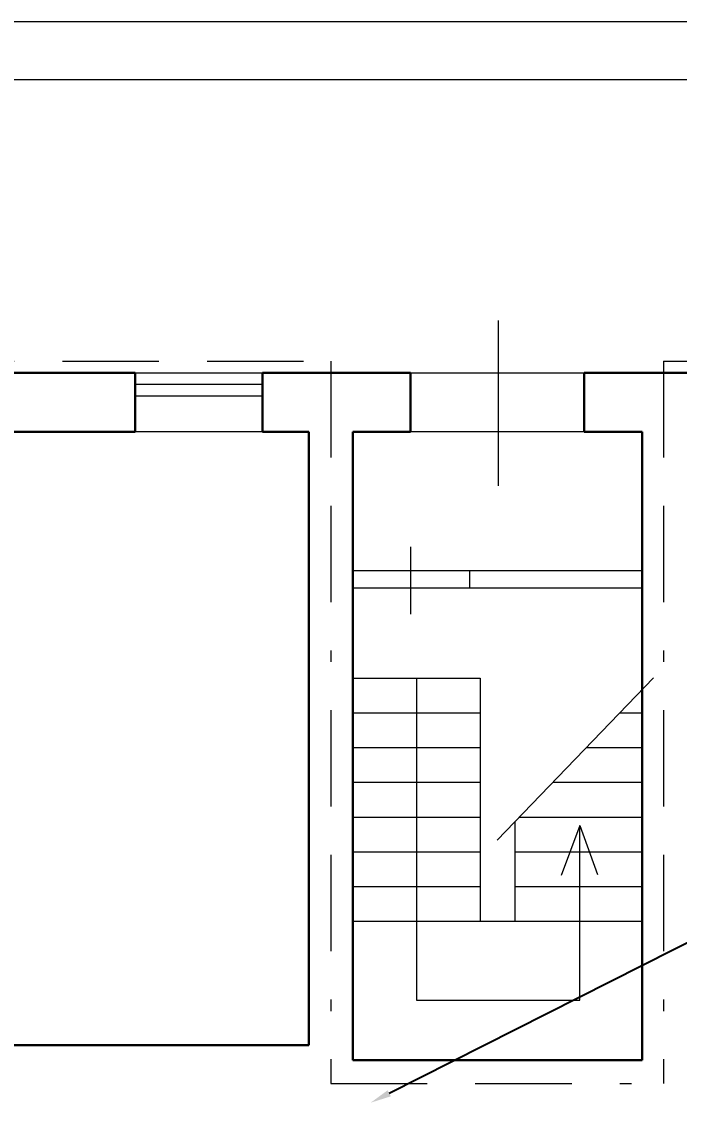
# Model space of a CAD drawing. Header units: metres. Extents: x -472 to 201, y -446 to -235.
# Drawn here: x -148.91 to -143.22, y -322.34 to -313 of the extents above; entities that cross this region are included whole.
import ezdxf
from ezdxf import colors
from ezdxf.entities.mleader import LeaderData, LeaderLine
from ezdxf.math import Vec2, Vec3

# ---------------------------------------------------------------- set-up
doc = ezdxf.new("R2010")
doc.units = ezdxf.units.M
doc.header["$MEASUREMENT"] = 0
doc.linetypes.add('( Border )', pattern=[1.751, 0.5, -0.25, 0.5, -0.25, 0.001, -0.25])
doc.layers.add('Level 50', color=7, linetype='Continuous', lineweight=0)
doc.layers.add('Level 63', color=7, linetype='Continuous', lineweight=0)
doc.layers.add('Электрика', color=7, linetype='Continuous')
doc.styles.get("Standard").update_dxf_attribs({"font": 'txt.shx'})

msp = doc.modelspace()

# ---------------------------------------------------------------- linework, layer by layer
at = {"color": 7, "linetype": 'Continuous', "lineweight": 13}
for p, q in [((-144.7882, -315.5792), (-144.7882, -317.0086)), ((-147.9244, -316.0304), (-146.8244, -316.0304)), ((-145.5444, -316.0304), (-144.0444, -316.0304)), ((-146.8244, -316.5404), (-147.9244, -316.5404)), ((-144.0444, -316.5404), (-145.5444, -316.5404)), ((-145.5456, -317.5362), (-145.5456, -318.1182)), ((-146.0444, -317.7404), (-143.5444, -317.7404)), ((-145.0356, -317.7404), (-145.0356, -317.8904)), ((-146.0444, -317.8904), (-143.5444, -317.8904))]:
    msp.add_line(p, q, dxfattribs=at)
at = {"color": 1, "linetype": '( Border )', "lineweight": 13, "ltscale": 1.666667}
for p, q in [((-160.6197, -315.9301), (-146.2353, -315.9301)), ((-146.2353, -315.9301), (-146.2353, -322.1735)), ((-143.3597, -315.9301), (-133.3694, -315.9301)), ((-143.3597, -315.9301), (-143.3597, -322.1735)), ((-146.2353, -322.1735), (-143.3597, -322.1735))]:
    msp.add_line(p, q, dxfattribs=at)
at = {"color": 7, "linetype": 'Continuous', "lineweight": 30}
for p, q in [((-149.0244, -316.0304), (-147.9244, -316.0304)), ((-147.9244, -316.0304), (-147.9244, -316.5404)), ((-146.8244, -316.0304), (-145.5444, -316.0304)), ((-146.8244, -316.0304), (-146.8244, -316.5404)), ((-145.5444, -316.0304), (-145.5444, -316.5404)), ((-144.0444, -316.0304), (-144.0444, -316.5404)), ((-144.0444, -316.0304), (-142.7644, -316.0304)), ((-147.9244, -316.5404), (-149.0244, -316.5404)), ((-146.8244, -316.5404), (-146.4244, -316.5404)), ((-146.4244, -316.5404), (-146.4244, -321.8404)), ((-146.0444, -316.5404), (-146.0444, -321.9704)), ((-146.0444, -316.5404), (-145.5444, -316.5404)), ((-144.0444, -316.5404), (-143.5444, -316.5404)), ((-143.5444, -316.5404), (-143.5444, -321.9704)), ((-149.4744, -321.8404), (-148.5744, -321.8404)), ((-148.5744, -321.8404), (-146.4244, -321.8404)), ((-146.0444, -321.9704), (-143.5444, -321.9704))]:
    msp.add_line(p, q, dxfattribs=at)
at = {"color": 7, "linetype": 'Continuous', "lineweight": 0}
for p, q in [((-147.9244, -316.1304), (-146.8244, -316.1304)), ((-147.9244, -316.2304), (-146.8244, -316.2304)), ((-146.0444, -318.6704), (-144.9444, -318.6704)), ((-144.9444, -318.6704), (-144.9444, -320.7704)), ((-143.4452, -318.6673), (-144.7967, -320.0711)), ((-146.0444, -318.9704), (-144.9444, -318.9704)), ((-143.7371, -318.9704), (-143.5444, -318.9704)), ((-146.0444, -319.2704), (-144.9444, -319.2704)), ((-144.0259, -319.2704), (-143.5444, -319.2704)), ((-146.0444, -319.5704), (-144.9444, -319.5704)), ((-144.3147, -319.5704), (-143.5444, -319.5704)), ((-146.0444, -319.8704), (-144.9444, -319.8704)), ((-144.6035, -319.8704), (-143.5444, -319.8704)), ((-144.6444, -319.9129), (-144.6444, -320.7704)), ((-144.0819, -319.9448), (-144.2422, -320.3763)), ((-144.0819, -319.9448), (-143.9289, -320.368)), ((-146.0444, -320.1704), (-144.9444, -320.1704)), ((-144.6444, -320.1704), (-143.5444, -320.1704)), ((-146.0444, -320.4704), (-144.9444, -320.4704)), ((-144.6444, -320.4704), (-143.5444, -320.4704)), ((-146.0444, -320.7704), (-143.5444, -320.7704))]:
    msp.add_line(p, q, dxfattribs=at)
at = {"color": 7, "linetype": 'Continuous', "lineweight": 0, "flags": 128}
msp.add_lwpolyline([(-145.4944, -318.6704), (-145.4944, -321.4515), (-144.0819, -321.4515), (-144.0819, -319.9448)], dxfattribs=at)
at = {"layer": 'Level 50', "color": 7, "linetype": 'Continuous', "lineweight": 13}
msp.add_line((-180.8567, -313.4967), (-121.8567, -313.4967), dxfattribs=at)
at = {"layer": 'Level 63', "color": 7, "linetype": 'Continuous', "lineweight": 0, "flags": 128}
msp.add_lwpolyline([(-121.3567, -341.9967), (-182.8567, -341.9967), (-182.8567, -312.9967), (-121.3567, -312.9967), (-121.3567, -341.9967)], close=True, dxfattribs=at)

# ---------------------------------------------------------------- leaders
at = {"layer": 'Электрика', "lineweight": 13}
ml = msp.add_multileader_mtext('Standard', dxfattribs=at)
ml.set_content('Организовать проходку кабеля в ближайшем к щитам месте, используя на участке проходки\\Pспособы, выполняющие требования по сохранению огнестойкости стены: гильзы для прохода стен, стальные трубы, кабельные короба, лоток неперфорированный с крышкой.\\PЗазоры между проводами/кабелями и трубой/гильзой необходимо заделать легко удаляемой массой из несгораемого материала с пределом огнестойкости стены (перекрытия). Заделка должна допускать замену или прокладку проводов и кабелей ', color=256)
ml.set_leader_properties()
ml.build(insert=Vec2(0, 0))
ml.multileader.update_dxf_attribs({"text_right_attachment_type": 6, "dogleg_length": 0.36, "arrow_head_size": 0.18})
ctx = ml.context
ctx.base_point, ctx.char_height, ctx.arrow_head_size, ctx.landing_gap_size, ctx.plane_origin = Vec3(-132.37, -315.6852), 0.18, 0.18, 0.09, Vec3(-133.9989, -319.9338)
ctx.right_attachment = 6
notes = []
notes.append((ctx, [(0, (1, 1, 0), (-132.7355, -315.6852), (1, 0), 0.3655, [(0, [(-145.8899, -322.3389)], 0, [])])]))
ctx.mtext.insert, ctx.mtext.width, ctx.mtext.flow_direction = Vec3(-132.28, -315.5802), 10.739437, 5
for ctx, leaders in notes:
    for number, flags, end, landing, length, lines in leaders:
        leader = LeaderData()
        leader.index, (leader.has_last_leader_line, leader.has_dogleg_vector, leader.attachment_direction) = number, flags
        leader.last_leader_point, leader.dogleg_vector, leader.dogleg_length = Vec3(end), Vec3(landing), length
        for number, points, colour, breaks in lines:
            line = LeaderLine()
            line.index, line.vertices, line.color, line.breaks = number, Vec3.list(points), colors.encode_raw_color(colour), breaks
            leader.lines.append(line)
        ctx.leaders.append(leader)

doc.saveas('drawing.dxf')
